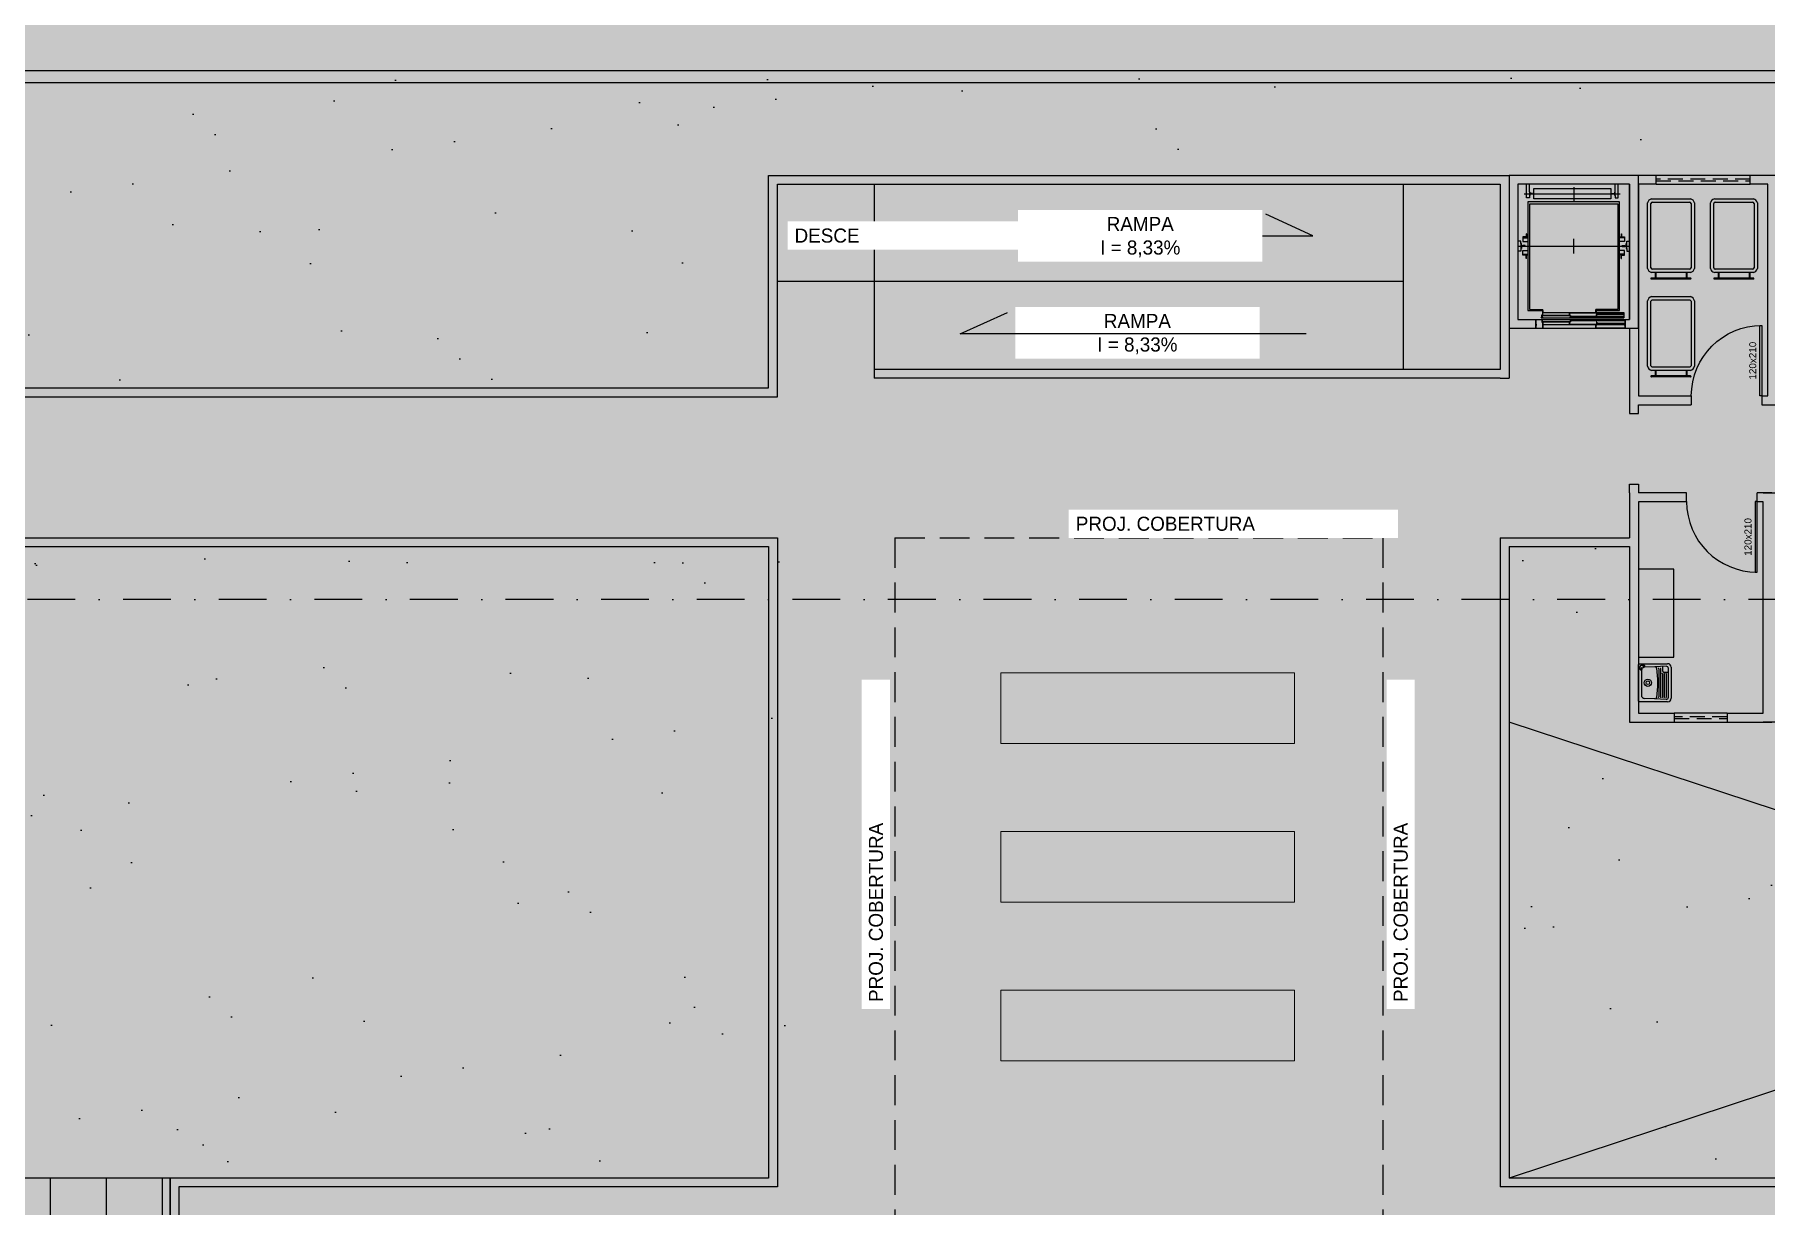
# Model space of a CAD drawing. Header units: centimetres. Extents: x 0 to 1099704, y -139216 to 99734.
# Drawn here: x 850175 to 853119, y -24017 to -22025 of the extents above; entities that cross this region are included whole.
import ezdxf
from ezdxf.enums import TextEntityAlignment as Align

# ---------------------------------------------------------------- set-up
doc = ezdxf.new("R2010")
doc.units = ezdxf.units.CM
doc.header["$LTSCALE"] = 4
for name, pattern in [('DASHDOT', [25.4, 12.7, -6.35, 0, -6.35]), ('DASHED2', [9.525, 6.35, -3.175]), ('HIDDENX2', [19.05, 12.7, -6.35])]:
    doc.linetypes.add(name, pattern=pattern)
for name, color, linetype in [('0.1', 1, 'Continuous'), ('0.2', 2, 'Continuous'), ('0.4', 4, 'Continuous'), ('0.6', 6, 'Continuous'), ('001-MOBILIA', 253, 'Continuous'), ('02-CONT', 2, 'Continuous'), ('B-CORTE', 4, 'DASHDOT'), ('C-TEXTO-02', 2, 'Continuous'), ('VISTA3', 3, 'Continuous')]:
    doc.layers.add(name, color=color, linetype=linetype)
doc.styles.add('2mm 1-50', font='arial.ttf', dxfattribs={"height": 0.1})
doc.styles.add('Símbolos', font='ERASLGHT.TTF')

# ---------------------------------------------------------------- blocks, each defined once
blk = doc.blocks.new('1_00e')
blk.add_lwpolyline([(-28.4, -52.3), (-25.4, -52.3), (-25.4, 47.7), (-28.4, 47.7)], close=True)
at = {"color": 1}
blk.add_arc((-28.4, -52.3), 100, 0, 90, dxfattribs=at)
blk = doc.blocks.new('Tanque05')
for p, q in [((243, 89.1), (243, 128.6)), ((244, 129.6), (295, 129.6)), ((247.1, 106.8), (247.6, 120.8)), ((286.3, 125.6), (252.6, 125.6)), ((288, 127.4), (292.3, 127.4)), ((291.8, 106.8), (291.3, 120.8)), ((293.3, 121.3), (293.3, 126.4)), ((296, 128.6), (296, 89.1)), ((246.5, 91.3), (247.1, 106.8)), ((250.4, 98.5), (288.5, 98.5)), ((250.5, 101.1), (288.4, 101.1)), ((292.4, 91.3), (291.8, 106.8)), ((291, 84.1), (248, 84.1)), ((249.5, 88.1), (289.4, 88.1)), ((250.1, 90.7), (281.4, 90.7)), ((250.2, 93.3), (281.3, 93.3)), ((250.3, 95.9), (281.2, 95.9)), ((284.4, 94.9), (284.4, 88.1)), ((285.4, 95.9), (292.3, 95.9))]:
    blk.add_line(p, q)
for radius in [5, 2.5]:
    blk.add_circle((269.5, 116.6), radius)
for centre, radius, start, end in [((244, 128.6), 1, 90, 180), ((252.6, 120.6), 5, 90, 177.7757), ((286.3, 120.6), 5, 53.6197, 90), ((288, 126.9), 0.5, 90, 254.832), ((286.3, 120.6), 6, 53.6197, 74.832), ((289.6, 125.1), 0.5, 233.6197, 53.6197), ((291.3, 123), 0.5, 25.1435, 205.1435), ((286.3, 120.6), 5, 2.2243, 25.1435), ((286.3, 120.6), 6, 5.5996, 25.1435), ((292.3, 126.4), 1, 0, 90), ((292.8, 121.3), 0.5, 185.5996, 0), ((295, 128.6), 1, 0, 90), ((249.6, 106.7), 2.5, 177.7757, 260.8257), ((269.5, 229.9), 127.2, 260.8257, 279.1743), ((250.3, 96.9), 1, 177.7757, 270), ((250.4, 99.5), 1, 177.7757, 270), ((250.5, 102.1), 1, 177.7757, 270), ((281.2, 96.9), 1, 270, 2.2243), ((288.4, 102.1), 1, 270, 2.2243), ((288.5, 99.5), 1, 270, 2.2243), ((289.3, 106.7), 2.5, 279.1743, 2.2243), ((248, 89.1), 5, 180, 270), ((249.5, 91.1), 3, 177.7757, 270), ((250.1, 91.7), 1, 177.7757, 270), ((250.2, 94.3), 1, 177.7757, 270), ((281.3, 94.3), 1, 270, 2.2243), ((281.4, 91.7), 1, 270, 2.2243), ((285.4, 94.9), 1, 90, 180), ((289.4, 91.1), 3, 270, 2.2243), ((291, 89.1), 5, 270, 0)]:
    blk.add_arc(centre, radius, start, end)

msp = doc.modelspace()

# ---------------------------------------------------------------- hatches: boundary and pattern name
at = {"layer": '0.2', "true_color": 0x000000}
h = msp.add_hatch(color=18, dxfattribs=at)
h.dxf.hatch_style = 1
h.paths.add_polyline_path([(844383.653, -22106.115), (857338.381, -22106.115), (856514.322, -24482.383), (856255.221, -24482.383), (856255.221, -24502.383), (856528.555, -24502.383), (857366.485, -22086.115), (844366.045, -22086.115), (843984.159, -25075.665), (844003.761, -25075.611)])
h = msp.add_hatch(color=18, dxfattribs=at)
h.dxf.hatch_style = 1
h.paths.add_polyline_path([(849191.984, -22981.036), (849176.984, -22981.036), (849176.984, -22985.897), (849191.984, -22985.897)])
h.paths.add_polyline_path([(849656.984, -22836.036), (849632.587, -22836.036), (849632.587, -22851.036), (849641.984, -22851.036), (849641.984, -22985.897), (849656.984, -22985.897)])
h.paths.add_polyline_path([(849883.984, -22611.115), (849573.984, -22611.115), (849563.984, -22611.115), (849563.984, -22601.115), (849548.984, -22601.115), (849548.984, -22611.115), (849348.984, -22611.115), (849348.984, -22251.115), (849403.984, -22251.115), (849403.984, -22236.115), (849333.984, -22236.115), (849198.984, -22236.115), (849198.984, -22251.115), (849333.984, -22251.115), (849333.984, -22611.115), (849323.984, -22611.115), (849323.984, -22626.115), (849348.984, -22626.115), (849573.984, -22626.115), (849883.984, -22626.115)])
h.paths.add_polyline_path([(850028.984, -22236.115), (849878.984, -22236.115), (849878.984, -22251.115), (850013.984, -22251.115), (850013.984, -22611.115), (850003.984, -22611.115), (850003.984, -22626.115), (850028.984, -22626.115)])
h.paths.add_polyline_path([(849563.984, -22251.115), (849698.984, -22251.115), (849698.984, -22236.115), (849548.984, -22236.115), (849493.984, -22236.115), (849493.984, -22251.115), (849548.984, -22251.115), (849548.984, -22481.115), (849563.984, -22481.115)], flags=17)
h.paths.add_polyline_path([(851438.217, -22881.112), (850028.984, -22881.112), (850028.984, -22883.536), (850028.984, -22896.112), (851423.217, -22896.112), (851423.217, -22985.897), (851438.217, -22985.897)])
h.paths.add_polyline_path([(851438.217, -22279.58), (852668.217, -22279.58), (852668.217, -22594.576), (851603.217, -22594.576), (851603.217, -22609.576), (852668.217, -22609.576), (852683.217, -22609.576), (852683.217, -22264.58), (851423.217, -22264.58), (851423.217, -22626.115), (850028.984, -22626.115), (850028.984, -22641.115), (851438.217, -22641.115)])
h.paths.add_polyline_path([(851438.217, -22985.897), (851423.217, -22985.897), (851423.217, -23970.58), (850405.217, -23970.58), (850405.217, -24900.58), (850641.818, -24900.58), (850641.818, -24885.58), (850420.217, -24885.58), (850420.217, -24285.58), (850531.818, -24285.58), (850531.818, -24270.58), (850420.217, -24270.58), (850420.217, -23985.58), (851438.217, -23985.58)])
h = msp.add_hatch(color=18, dxfattribs=at)
h.dxf.hatch_style = 1
h.paths.add_polyline_path([(852964.217, -23179.58), (852903.217, -23179.58), (852903.217, -22985.897), (852888.217, -22985.897), (852888.217, -23194.58), (852964.217, -23194.58)])
h.paths.add_polyline_path([(853185.217, -23179.58), (853130.217, -23179.58), (853130.217, -22985.897), (853115.217, -22985.897), (853115.217, -23179.58), (853054.217, -23179.58), (853054.217, -23194.58), (853130.217, -23194.58), (853185.217, -23194.58)])
h.paths.add_polyline_path([(853130.217, -22819.58), (853330.217, -22819.58), (853330.217, -22829.58), (853345.217, -22829.58), (853345.217, -22819.58), (853665.217, -22819.58), (853665.217, -22804.58), (853115.217, -22804.58), (853105.217, -22804.58), (853105.217, -22819.58), (853115.217, -22819.58), (853115.217, -22985.897), (853130.217, -22985.897)])
h.paths.add_polyline_path([(852903.217, -22524.58), (852888.217, -22524.58), (852888.217, -22654.58), (852888.217, -22669.58), (852903.217, -22669.58), (852903.217, -22654.58), (852993.217, -22654.58), (852993.217, -22639.58), (852903.217, -22639.58)])
h.paths.add_polyline_path([(852903.217, -22264.58), (852683.217, -22264.58), (852683.217, -22524.58), (852728.717, -22524.58), (852728.717, -22524.58), (852728.717, -22513.58), (852728.717, -22509.58), (852698.217, -22509.58), (852698.217, -22279.58), (852888.217, -22279.58), (852888.217, -22509.58), (852880.717, -22509.58), (852880.717, -22524.58), (852888.217, -22524.58), (852903.217, -22524.58)])
h.paths.add_polyline_path([(852933.217, -22264.58), (852903.217, -22264.58), (852903.217, -22279.58), (852933.217, -22279.58)])
h.paths.add_polyline_path([(853138.217, -22279.58), (853189.217, -22279.58), (853189.217, -22264.58), (853123.217, -22264.58), (853093.217, -22264.58), (853093.217, -22279.58), (853123.217, -22279.58), (853123.217, -22639.58), (853113.217, -22639.58), (853113.217, -22654.58), (853138.217, -22654.58), (853290.217, -22654.58), (853290.217, -22639.58), (853138.217, -22639.58), (853138.217, -22339.58)])
h.paths.add_polyline_path([(853435.217, -22279.58), (853530.217, -22279.58), (853530.217, -22264.58), (853420.217, -22264.58), (853369.217, -22264.58), (853369.217, -22279.58), (853420.217, -22279.58), (853420.217, -22339.58), (853420.217, -22639.58), (853410.217, -22639.58), (853410.217, -22654.58), (853435.217, -22654.58), (853445.217, -22654.58), (853445.217, -22639.58), (853435.217, -22639.58)])
h.paths.add_polyline_path([(854375.217, -22639.58), (854065.217, -22639.58), (854055.217, -22639.58), (854055.217, -22629.58), (854040.217, -22629.58), (854040.217, -22639.58), (853840.217, -22639.58), (853840.217, -22279.58), (853895.217, -22279.58), (853895.217, -22264.58), (853825.217, -22264.58), (853730.217, -22264.58), (853730.217, -22279.58), (853825.217, -22279.58), (853825.217, -22639.58), (853545.217, -22639.58), (853545.217, -22654.58), (853840.217, -22654.58), (854065.217, -22654.58), (854375.217, -22654.58)])
h.paths.add_polyline_path([(854055.217, -22279.58), (854190.217, -22279.58), (854190.217, -22264.58), (854040.217, -22264.58), (853985.217, -22264.58), (853985.217, -22279.58), (854040.217, -22279.58), (854040.217, -22509.58), (854055.217, -22509.58)], flags=17)
h.paths.add_polyline_path([(854575.217, -22264.58), (854505.217, -22264.58), (854370.217, -22264.58), (854370.217, -22279.58), (854505.217, -22279.58), (854505.217, -22639.58), (854495.217, -22639.58), (854495.217, -22654.58), (854520.217, -22654.58), (854745.217, -22654.58), (855055.217, -22654.58), (855055.217, -22639.58), (854745.217, -22639.58), (854735.217, -22639.58), (854735.217, -22629.58), (854720.217, -22629.58), (854720.217, -22639.58), (854520.217, -22639.58), (854520.217, -22279.58), (854575.217, -22279.58)])
h.paths.add_polyline_path([(854735.217, -22279.58), (854870.217, -22279.58), (854870.217, -22264.58), (854720.217, -22264.58), (854665.217, -22264.58), (854665.217, -22279.58), (854720.217, -22279.58), (854720.217, -22509.58), (854735.217, -22509.58)], flags=17)
h.paths.add_polyline_path([(855255.217, -22264.58), (855185.217, -22264.58), (855050.217, -22264.58), (855050.217, -22279.58), (855185.217, -22279.58), (855185.217, -22639.58), (855175.217, -22639.58), (855175.217, -22654.58), (855200.217, -22654.58), (855425.217, -22654.58), (855735.217, -22654.58), (855735.217, -22639.58), (855425.217, -22639.58), (855415.217, -22639.58), (855415.217, -22629.58), (855400.217, -22629.58), (855400.217, -22639.58), (855200.217, -22639.58), (855200.217, -22279.58), (855255.217, -22279.58)])
h.paths.add_polyline_path([(855415.217, -22279.58), (855550.217, -22279.58), (855550.217, -22264.58), (855400.217, -22264.58), (855345.217, -22264.58), (855345.217, -22279.58), (855400.217, -22279.58), (855400.217, -22509.58), (855415.217, -22509.58)], flags=17)
h.paths.add_polyline_path([(853480.217, -23179.58), (853425.217, -23179.58), (853345.217, -23179.58), (853345.217, -22985.897), (853330.217, -22985.897), (853330.217, -23179.58), (853275.217, -23179.58), (853275.217, -23194.58), (853345.217, -23194.58), (853480.217, -23194.58)])
h.paths.add_polyline_path([(853922.717, -23179.58), (853810.217, -23179.58), (853810.217, -22985.897), (853795.217, -22985.897), (853795.217, -23179.58), (853660.217, -23179.58), (853660.217, -23194.58), (853810.217, -23194.58), (853922.717, -23194.58)])
h.paths.add_polyline_path([(853810.217, -22804.58), (853785.217, -22804.58), (853785.217, -22819.58), (853795.217, -22819.58), (853795.217, -22985.897), (853810.217, -22985.897)])
h.paths.add_polyline_path([(854425.217, -23179.58), (854370.217, -23179.58), (854370.217, -22985.897), (854355.217, -22985.897), (854355.217, -23179.58), (854242.717, -23179.58), (854242.717, -23194.58), (854355.217, -23194.58), (854425.217, -23194.58)])
h.paths.add_polyline_path([(854370.217, -22819.58), (854570.217, -22819.58), (854570.217, -22829.58), (854585.217, -22829.58), (854585.217, -22819.58), (854595.217, -22819.58), (854905.217, -22819.58), (854905.217, -22804.58), (854595.217, -22804.58), (854355.217, -22804.58), (854355.217, -22985.897), (854370.217, -22985.897)])
h.paths.add_polyline_path([(854585.217, -22985.897), (854570.217, -22985.897), (854570.217, -23179.58), (854515.217, -23179.58), (854515.217, -23194.58), (854585.217, -23194.58), (854720.217, -23194.58), (854720.217, -23179.58), (854665.217, -23179.58), (854585.217, -23179.58)])
h.paths.add_polyline_path([(855615.217, -23174.58), (855595.217, -23174.58), (855595.217, -23184.58), (855055.217, -23184.58), (855055.217, -22985.897), (855035.217, -22985.897), (855035.217, -23179.58), (854900.217, -23179.58), (854900.217, -23194.58), (855035.217, -23194.58), (855035.217, -23409.58), (855035.217, -23429.58), (855050.217, -23429.58), (855050.217, -23409.58), (855295.217, -23409.58), (855295.217, -23364.08), (855295.217, -23364.08), (855284.217, -23364.08), (855280.217, -23364.08), (855280.217, -23394.58), (855050.217, -23394.58), (855050.217, -23204.58), (855280.217, -23204.58), (855280.217, -23212.08), (855295.217, -23212.08), (855295.217, -23204.58), (855615.217, -23204.58)])
h.paths.add_polyline_path([(855055.217, -22824.58), (855595.217, -22824.58), (855595.217, -22985.897), (855615.217, -22985.897), (855615.217, -22804.58), (855035.217, -22804.58), (855025.217, -22804.58), (855025.217, -22819.58), (855035.217, -22819.58), (855035.217, -22985.897), (855055.217, -22985.897)])
h.paths.add_polyline_path([(855615.217, -22985.897), (855595.217, -22985.897), (855595.217, -23074.58), (855615.217, -23074.58)], flags=17)
h = msp.add_hatch(color=18, dxfattribs=at)
h.dxf.hatch_style = 1
h.paths.add_polyline_path([(850941.818, -24885.58), (850841.818, -24885.58), (850841.818, -24900.58), (850941.818, -24900.58)])
h.paths.add_polyline_path([(851515.019, -24885.58), (851378.418, -24885.58), (851378.418, -24468.739), (851378.418, -24285.58), (851435.019, -24285.58), (851435.019, -24270.58), (851363.418, -24270.58), (851251.818, -24270.58), (851251.818, -24285.58), (851363.418, -24285.58), (851363.418, -24885.58), (851141.818, -24885.58), (851141.818, -24900.58), (851363.418, -24900.58), (851515.019, -24900.58)])
h.paths.add_polyline_path([(851051.818, -24270.58), (850971.818, -24270.58), (850971.818, -24285.58), (851051.818, -24285.58)])
h.paths.add_polyline_path([(850811.818, -24278.08), (850811.818, -24270.58), (850731.818, -24270.58), (850731.818, -24285.58), (850811.818, -24285.58)])
h.paths.add_polyline_path([(853145.217, -24885.58), (852066.62, -24885.58), (852066.62, -24658.08), (852051.62, -24658.08), (852051.62, -24885.58), (851915.019, -24885.58), (851915.019, -24900.58), (852066.62, -24900.58), (853145.217, -24900.58)])
h.paths.add_polyline_path([(852066.62, -24270.58), (851995.019, -24270.58), (851995.019, -24285.58), (852051.62, -24285.58), (852051.62, -24498.08), (852059.12, -24498.08), (852066.62, -24498.08)])
h.paths.add_polyline_path([(851845.019, -24270.58), (851795.019, -24270.58), (851795.019, -24285.58), (851845.019, -24285.58)])
h.paths.add_polyline_path([(851635.019, -24270.58), (851585.019, -24270.58), (851585.019, -24285.58), (851635.019, -24285.58), (851635.019, -24278.08)])
h.paths.add_polyline_path([(853145.217, -23970.58), (852683.217, -23970.58), (852683.217, -22985.897), (852668.217, -22985.897), (852668.217, -23985.58), (853145.217, -23985.58)])
h.paths.add_polyline_path([(852903.217, -22819.58), (852985.217, -22819.58), (852985.217, -22804.58), (852903.217, -22804.58), (852903.217, -22789.58), (852888.217, -22789.58), (852888.217, -22804.58), (852888.217, -22881.112), (852668.217, -22881.112), (852668.217, -22896.112), (852668.217, -22985.897), (852683.217, -22985.897), (852683.217, -22896.112), (852888.217, -22896.112), (852888.217, -22985.897), (852903.217, -22985.897), (852903.217, -22934.389)])
at = {"layer": '0.4', "true_color": 0xf8f3ec}
h = msp.add_hatch(color=7, dxfattribs=at)
h.dxf.hatch_style = 1
h.paths.add_polyline_path([(861342.461, -28259.322), (861342.461, -19037.773), (839953.654, -19037.773), (839953.654, -28259.322)])
at = {"layer": '0.4'}
h = msp.add_hatch(dxfattribs=at)
h.set_pattern_fill('ANSI31', color=256, scale=30, angle=45)
h.paths.add_polyline_path([(848485.208, -24749.454), (848085.208, -24749.454), (848085.208, -25064.454), (848485.208, -25064.454)])
h.paths.add_polyline_path([(850405.217, -23970.58), (848485.208, -23970.58), (848485.208, -24900.58), (850405.217, -24900.58)])
h.paths.add_polyline_path([(846314.91, -23738.972), (845409.91, -23738.972), (845409.91, -23258.972), (844424.91, -23258.972), (844424.91, -24568.972), (846314.91, -24568.972)])

# ---------------------------------------------------------------- linework, layer by layer
at = {"layer": '0.1'}
for p, q in [((851603.217, -22279.58), (851603.217, -22594.576)), ((852503.217, -22279.58), (852503.217, -22594.576)), ((851438.217, -22444.576), (852503.217, -22444.576))]:
    msp.add_line(p, q, dxfattribs=at)
at = {"layer": '0.1', "linetype": 'DASHED2'}
for p, q in [((853093.217, -22270.58), (852933.217, -22270.58)), ((852933.217, -22273.58), (853093.217, -22273.58)), ((853054.217, -23185.58), (852964.217, -23185.58)), ((852964.217, -23188.58), (853054.217, -23188.58))]:
    msp.add_line(p, q, dxfattribs=at)
at = {"layer": '0.1', "lineweight": 9}
for points in [[(851818.217, -23230.846), (852318.217, -23230.846), (852318.217, -23110.846), (851818.217, -23110.846)], [(851818.217, -23500.846), (852318.217, -23500.846), (852318.217, -23380.846), (851818.217, -23380.846)], [(851818.217, -23770.846), (852318.217, -23770.846), (852318.217, -23650.846), (851818.217, -23650.846)]]:
    msp.add_lwpolyline(points, close=True, dxfattribs=at)
at = {"layer": '0.2'}
for p, q in [((852712.817, -22302.83), (852712.817, -22279.58)), ((852717.817, -22292.33), (852717.817, -22279.58)), ((852725.217, -22286.58), (852856.217, -22286.58)), ((852725.217, -22304.58), (852725.217, -22286.58)), ((852793.217, -22284.526), (852793.217, -22307.462)), ((852856.217, -22286.58), (852856.217, -22304.58)), ((852863.617, -22292.33), (852863.617, -22279.58)), ((852868.617, -22302.83), (852868.617, -22279.58)), ((852708.94, -22295.58), (852872.117, -22295.58)), ((852717.817, -22302.83), (852712.817, -22302.83)), ((852715.217, -22309.58), (852715.217, -22494.58)), ((852871.217, -22309.58), (852715.217, -22309.58)), ((852718.217, -22292.73), (852717.817, -22292.33)), ((852717.817, -22292.33), (852717.817, -22298.83)), ((852718.217, -22298.43), (852717.817, -22298.83)), ((852717.817, -22298.83), (852717.817, -22302.83)), ((852718.217, -22292.73), (852718.217, -22295.38)), ((852719.517, -22295.38), (852718.217, -22295.38)), ((852718.217, -22295.78), (852718.217, -22298.43)), ((852719.517, -22295.78), (852718.217, -22295.78)), ((852718.217, -22312.58), (852868.217, -22312.58)), ((852718.217, -22492.58), (852718.217, -22312.58)), ((852719.517, -22295.38), (852719.717, -22295.18)), ((852719.717, -22295.98), (852719.517, -22295.78)), ((852723.217, -22295.18), (852719.717, -22295.18)), ((852723.217, -22295.98), (852719.717, -22295.98)), ((852723.217, -22295.18), (852723.217, -22295.98)), ((852856.217, -22304.58), (852725.217, -22304.58)), ((852839.151, -22312.58), (852839.151, -22312.58)), ((852858.217, -22295.18), (852861.717, -22295.18)), ((852858.217, -22295.98), (852858.217, -22295.18)), ((852858.217, -22295.98), (852861.717, -22295.98)), ((852861.717, -22295.18), (852861.917, -22295.38)), ((852861.917, -22295.78), (852861.717, -22295.98)), ((852861.917, -22295.38), (852863.217, -22295.38)), ((852861.917, -22295.78), (852863.217, -22295.78)), ((852863.217, -22292.73), (852863.617, -22292.33)), ((852863.217, -22295.38), (852863.217, -22292.73)), ((852863.217, -22298.43), (852863.217, -22295.78)), ((852863.217, -22298.43), (852863.617, -22298.83)), ((852863.617, -22298.83), (852863.617, -22292.33)), ((852863.617, -22298.83), (852863.617, -22302.83)), ((852863.617, -22302.83), (852868.617, -22302.83)), ((852868.217, -22312.58), (852868.217, -22492.58)), ((852871.217, -22494.58), (852871.217, -22309.58)), ((852703.217, -22376.08), (852698.217, -22376.08)), ((852703.217, -22380.08), (852703.217, -22376.08)), ((852706.717, -22368.98), (852706.717, -22377.08)), ((852712.117, -22368.98), (852706.717, -22368.98)), ((852712.717, -22369.58), (852706.717, -22369.58)), ((852706.717, -22370.43), (852712.717, -22370.43)), ((852706.717, -22377.08), (852712.717, -22377.08)), ((852712.117, -22363.58), (852712.117, -22368.98)), ((852712.717, -22363.58), (852712.117, -22363.58)), ((852712.717, -22363.58), (852712.717, -22369.58)), ((852712.717, -22369.58), (852715.217, -22369.58)), ((852712.717, -22370.43), (852715.217, -22370.43)), ((852712.717, -22377.08), (852715.217, -22377.08)), ((852793.217, -22397.371), (852793.217, -22372.142)), ((852873.717, -22369.58), (852871.217, -22369.58)), ((852873.717, -22370.43), (852871.217, -22370.43)), ((852873.717, -22377.08), (852871.217, -22377.08)), ((852873.717, -22363.58), (852874.317, -22363.58)), ((852873.717, -22363.58), (852873.717, -22369.58)), ((852873.717, -22369.58), (852879.717, -22369.58)), ((852879.717, -22370.43), (852873.717, -22370.43)), ((852879.717, -22377.08), (852873.717, -22377.08)), ((852874.317, -22363.58), (852874.317, -22368.98)), ((852874.317, -22368.98), (852879.717, -22368.98)), ((852879.717, -22368.98), (852879.717, -22377.08)), ((852883.217, -22380.08), (852883.217, -22376.08)), ((852883.217, -22376.08), (852888.217, -22376.08)), ((852698.217, -22384.58), (852887.247, -22384.58)), ((852703.217, -22393.08), (852698.217, -22393.08)), ((852703.217, -22380.08), (852703.667, -22380.08)), ((852703.217, -22380.08), (852703.217, -22384.58)), ((852703.217, -22384.58), (852703.217, -22389.08)), ((852703.217, -22389.08), (852703.667, -22389.08)), ((852703.217, -22389.08), (852703.217, -22393.08)), ((852704.034, -22380.429), (852703.667, -22380.08)), ((852704.034, -22388.73), (852703.667, -22389.08)), ((852704.2, -22383.78), (852704.034, -22380.429)), ((852704.2, -22385.379), (852704.034, -22388.73)), ((852704.567, -22384.13), (852704.2, -22383.78)), ((852704.2, -22385.379), (852704.567, -22385.03)), ((852706.167, -22384.13), (852704.567, -22384.13)), ((852706.167, -22385.03), (852704.567, -22385.03)), ((852706.167, -22384.13), (852706.517, -22383.78)), ((852706.167, -22385.03), (852706.517, -22385.38)), ((852710.717, -22383.78), (852706.517, -22383.78)), ((852710.717, -22385.38), (852706.517, -22385.38)), ((852706.717, -22392.08), (852712.717, -22392.08)), ((852706.717, -22400.18), (852706.717, -22392.08)), ((852706.717, -22398.73), (852712.717, -22398.73)), ((852712.717, -22399.58), (852706.717, -22399.58)), ((852712.117, -22400.18), (852706.717, -22400.18)), ((852710.717, -22384.58), (852710.717, -22383.78)), ((852710.717, -22384.58), (852710.717, -22385.38)), ((852712.117, -22405.58), (852712.117, -22400.18)), ((852712.717, -22405.58), (852712.117, -22405.58)), ((852712.717, -22392.08), (852715.217, -22392.08)), ((852712.717, -22398.73), (852715.217, -22398.73)), ((852712.717, -22405.58), (852712.717, -22399.58)), ((852712.717, -22399.58), (852715.217, -22399.58)), ((852873.717, -22392.08), (852871.217, -22392.08)), ((852873.717, -22398.73), (852871.217, -22398.73)), ((852873.717, -22399.58), (852871.217, -22399.58)), ((852879.717, -22392.08), (852873.717, -22392.08)), ((852879.717, -22398.73), (852873.717, -22398.73)), ((852873.717, -22399.58), (852879.717, -22399.58)), ((852873.717, -22405.58), (852873.717, -22399.58)), ((852873.717, -22405.58), (852874.317, -22405.58)), ((852874.317, -22400.18), (852879.717, -22400.18)), ((852874.317, -22405.58), (852874.317, -22400.18)), ((852875.717, -22383.78), (852879.917, -22383.78)), ((852875.717, -22384.58), (852875.717, -22383.78)), ((852875.717, -22384.58), (852875.717, -22385.38)), ((852875.717, -22385.38), (852879.917, -22385.38)), ((852879.717, -22400.18), (852879.717, -22392.08)), ((852880.267, -22384.13), (852879.917, -22383.78)), ((852880.267, -22385.03), (852879.917, -22385.38)), ((852880.267, -22384.13), (852881.867, -22384.13)), ((852880.267, -22385.03), (852881.867, -22385.03)), ((852882.234, -22383.78), (852881.867, -22384.13)), ((852881.867, -22385.03), (852882.234, -22385.379)), ((852882.234, -22383.78), (852882.4, -22380.429)), ((852882.234, -22385.379), (852882.4, -22388.73)), ((852882.4, -22380.429), (852882.767, -22380.08)), ((852882.4, -22388.73), (852882.767, -22389.08)), ((852883.217, -22380.08), (852882.767, -22380.08)), ((852883.217, -22389.08), (852882.767, -22389.08)), ((852883.217, -22384.58), (852883.217, -22380.08)), ((852883.217, -22389.08), (852883.217, -22384.58)), ((852883.217, -22389.08), (852883.217, -22393.08)), ((852883.217, -22393.08), (852888.217, -22393.08)), ((852715.217, -22494.58), (852740.517, -22494.58)), ((852718.217, -22492.58), (852740.717, -22492.58)), ((852740.517, -22494.58), (852740.517, -22497.58)), ((852740.717, -22497.58), (852740.717, -22492.58)), ((852868.217, -22492.58), (852830.717, -22492.58)), ((852830.717, -22497.58), (852830.717, -22492.58)), ((852830.917, -22494.58), (852871.217, -22494.58)), ((852830.917, -22497.38), (852830.917, -22494.58)), ((852728.717, -22509.58), (852737.717, -22509.58)), ((852728.717, -22518.58), (852728.717, -22509.58)), ((852728.717, -22524.58), (852728.717, -22509.58)), ((852728.717, -22509.58), (852728.717, -22524.58)), ((852728.717, -22524.58), (852728.717, -22513.58)), ((852728.717, -22518.58), (852730.217, -22518.58)), ((852728.717, -22524.58), (852880.717, -22524.58)), ((852728.917, -22518.78), (852728.917, -22524.38)), ((852730.217, -22518.78), (852728.917, -22518.78)), ((852730.217, -22518.58), (852730.217, -22518.78)), ((852737.717, -22506.38), (852739.017, -22506.38)), ((852737.717, -22506.58), (852737.717, -22506.38)), ((852737.717, -22506.58), (852878.217, -22506.58)), ((852737.717, -22509.58), (852880.717, -22509.58)), ((852737.717, -22509.58), (852737.717, -22509.78)), ((852737.717, -22509.78), (852739.017, -22509.78)), ((852739.017, -22501.88), (852740.517, -22501.88)), ((852739.017, -22506.38), (852739.017, -22501.88)), ((852739.017, -22509.78), (852739.017, -22514.28)), ((852739.017, -22514.28), (852740.517, -22514.28)), ((852739.217, -22502.08), (852739.217, -22506.58)), ((852740.717, -22502.08), (852739.217, -22502.08)), ((852739.217, -22514.08), (852739.217, -22509.58)), ((852740.717, -22514.08), (852739.217, -22514.08)), ((852739.517, -22502.58), (852787.717, -22502.58)), ((852739.517, -22506.58), (852739.517, -22502.58)), ((852739.517, -22509.58), (852739.517, -22513.58)), ((852739.517, -22513.58), (852787.717, -22513.58)), ((852739.717, -22502.78), (852739.717, -22506.38)), ((852787.517, -22502.78), (852739.717, -22502.78)), ((852739.717, -22506.38), (852741.017, -22506.38)), ((852739.717, -22509.78), (852741.017, -22509.78)), ((852739.717, -22513.38), (852739.717, -22509.78)), ((852787.517, -22513.38), (852739.717, -22513.38)), ((852740.517, -22501.88), (852740.517, -22497.58)), ((852740.517, -22514.28), (852740.517, -22524.38)), ((852740.717, -22502.08), (852740.717, -22497.58)), ((852740.717, -22497.58), (852878.217, -22497.58)), ((852740.717, -22524.58), (852740.717, -22514.08)), ((852880.717, -22518.58), (852740.717, -22518.58)), ((852741.017, -22506.38), (852741.017, -22506.58)), ((852741.017, -22509.78), (852741.017, -22509.58)), ((852785.717, -22498.08), (852832.717, -22498.08)), ((852785.717, -22498.08), (852785.717, -22502.08)), ((852785.717, -22502.08), (852787.217, -22502.08)), ((852785.717, -22514.08), (852787.217, -22514.08)), ((852785.717, -22518.08), (852785.717, -22514.08)), ((852785.717, -22518.08), (852832.717, -22518.08)), ((852832.517, -22498.28), (852785.917, -22498.28)), ((852785.917, -22501.88), (852785.917, -22498.28)), ((852787.217, -22501.88), (852785.917, -22501.88)), ((852785.917, -22514.28), (852785.917, -22517.88)), ((852787.217, -22514.28), (852785.917, -22514.28)), ((852832.517, -22517.88), (852785.917, -22517.88)), ((852786.217, -22506.38), (852787.517, -22506.38)), ((852786.217, -22506.58), (852786.217, -22506.38)), ((852786.217, -22509.58), (852786.217, -22509.78)), ((852786.217, -22509.78), (852787.517, -22509.78)), ((852787.217, -22502.08), (852787.217, -22501.88)), ((852787.217, -22514.08), (852787.217, -22514.28)), ((852787.517, -22506.38), (852787.517, -22502.78)), ((852787.517, -22509.78), (852787.517, -22513.38)), ((852787.717, -22502.58), (852787.717, -22506.58)), ((852787.717, -22504.08), (852878.217, -22504.08)), ((852878.217, -22505.08), (852787.717, -22505.08)), ((852787.717, -22513.58), (852787.717, -22509.58)), ((852787.717, -22511.08), (852880.717, -22511.08)), ((852880.717, -22512.08), (852787.717, -22512.08)), ((852830.717, -22518.58), (852830.717, -22524.58)), ((852830.717, -22524.58), (852880.717, -22524.58)), ((852832.217, -22497.38), (852830.917, -22497.38)), ((852830.917, -22524.38), (852830.917, -22518.78)), ((852830.917, -22518.78), (852832.217, -22518.78)), ((852880.517, -22524.38), (852830.917, -22524.38)), ((852831.217, -22501.88), (852832.517, -22501.88)), ((852831.217, -22502.08), (852831.217, -22501.88)), ((852832.717, -22502.08), (852831.217, -22502.08)), ((852831.217, -22514.08), (852831.217, -22514.28)), ((852832.717, -22514.08), (852831.217, -22514.08)), ((852831.217, -22514.28), (852832.517, -22514.28)), ((852832.217, -22497.58), (852832.217, -22497.38)), ((852832.217, -22518.78), (852832.217, -22518.58)), ((852832.517, -22501.88), (852832.517, -22498.28)), ((852832.517, -22514.28), (852832.517, -22517.88)), ((852832.717, -22498.08), (852832.717, -22502.08)), ((852878.217, -22499.58), (852832.717, -22499.58)), ((852832.717, -22500.58), (852878.217, -22500.58)), ((852832.717, -22518.08), (852832.717, -22514.08)), ((852832.717, -22515.58), (852880.717, -22515.58)), ((852880.717, -22516.58), (852832.717, -22516.58)), ((852878.217, -22497.58), (852878.217, -22506.58)), ((852879.217, -22518.58), (852879.217, -22518.78)), ((852879.217, -22518.78), (852880.517, -22518.78)), ((852880.517, -22518.78), (852880.517, -22524.38)), ((852880.717, -22509.58), (852880.717, -22518.58)), ((852880.717, -22509.58), (852880.717, -22524.58)), ((852880.717, -22509.58), (852880.717, -22524.58)), ((852880.717, -22524.58), (852880.717, -22513.58))]:
    msp.add_line(p, q, dxfattribs=at)
at = {"layer": '0.2', "extrusion": (4.17852e-05, 4.01031e-05, 1)}
for p, q in [((852918.603, -22422.78, 0.006), (852918.603, -22311.155, 0.002)), ((852924.317, -22421.792, 0.006), (852924.317, -22312.143, 0.002)), ((852925.337, -22304.11, 0.001), (852991.87, -22304.11, -0.002)), ((852926.485, -22309.825, 0.001), (852990.722, -22309.825, -0.001)), ((852992.889, -22312.143, -0.001), (852992.889, -22421.792, 0.003)), ((852998.603, -22311.155, -0.002), (852998.603, -22422.78, 0.003)), ((853025.641, -22422.78, 0.006), (853025.641, -22311.155, 0.002)), ((853031.355, -22421.792, 0.006), (853031.355, -22312.143, 0.002)), ((853032.374, -22304.11, 0.001), (853098.907, -22304.11, -0.002)), ((853033.522, -22309.825, 0.001), (853097.759, -22309.825, -0.001)), ((853099.927, -22312.143, -0.001), (853099.927, -22421.792, 0.003)), ((853105.641, -22311.155, -0.002), (853105.641, -22422.78, 0.003)), ((852991.87, -22429.825, 0.003), (852925.337, -22429.825, 0.006)), ((852990.722, -22424.11, 0.003), (852926.485, -22424.11, 0.006)), ((852932.44, -22439.052, 0.006), (852932.44, -22429.825, 0.006)), ((852933.583, -22439.052, 0.006), (852933.583, -22429.825, 0.006)), ((852985.01, -22439.052, 0.004), (852985.01, -22429.825, 0.004)), ((852986.153, -22439.052, 0.004), (852986.153, -22429.825, 0.004)), ((853098.907, -22429.825, 0.003), (853032.374, -22429.825, 0.006)), ((853097.759, -22424.11, 0.003), (853033.522, -22424.11, 0.006)), ((853039.478, -22439.052, 0.006), (853039.478, -22429.825, 0.006)), ((853040.621, -22439.052, 0.006), (853040.621, -22429.825, 0.006)), ((853092.048, -22439.052, 0.004), (853092.048, -22429.825, 0.004)), ((853093.191, -22439.052, 0.004), (853093.191, -22429.825, 0.004)), ((852991.87, -22439.052, 0.004), (852925.337, -22439.052, 0.007)), ((852991.87, -22440.766, 0.004), (852925.337, -22440.766, 0.007)), ((853098.907, -22439.052, 0.004), (853032.374, -22439.052, 0.007)), ((853098.907, -22440.766, 0.004), (853032.374, -22440.766, 0.007)), ((852918.603, -22589.3, 0.006), (852918.603, -22477.675, 0.002)), ((852924.317, -22588.312, 0.006), (852924.317, -22478.663, 0.002)), ((852925.337, -22470.63, 0.001), (852991.87, -22470.63, -0.002)), ((852926.485, -22476.344, 0.001), (852990.722, -22476.344, -0.001)), ((852992.889, -22478.663, -0.001), (852992.889, -22588.312, 0.003)), ((852998.603, -22477.675, -0.002), (852998.603, -22589.3, 0.003)), ((852991.87, -22596.344, 0.003), (852925.337, -22596.344, 0.006)), ((852991.87, -22605.572, 0.004), (852925.337, -22605.572, 0.007)), ((852991.87, -22607.286, 0.004), (852925.337, -22607.286, 0.007)), ((852990.722, -22590.63, 0.003), (852926.485, -22590.63, 0.006)), ((852932.44, -22605.572, 0.006), (852932.44, -22596.344, 0.006)), ((852933.583, -22605.572, 0.006), (852933.583, -22596.344, 0.006)), ((852985.01, -22605.572, 0.004), (852985.01, -22596.344, 0.004)), ((852986.153, -22605.572, 0.004), (852986.153, -22596.344, 0.004))]:
    msp.add_line(p, q, dxfattribs=at)
at = {"layer": '0.2'}
for points in [[(852903.217, -23084.389), (852963.217, -23084.389), (852963.217, -22934.389), (852903.217, -22934.389)], [(848485.208, -24900.58), (850405.217, -24900.58), (850405.217, -23970.58), (848485.208, -23970.58)]]:
    msp.add_lwpolyline(points, close=True, dxfattribs=at)
at = {"layer": '0.2', "extrusion": (4.17852e-05, 4.01031e-05, 1)}
for centre, radius, start, end in [((852928.806, -22314.169, 34.746), 10.639, 109.036182, 163.549751), ((852928.806, -22314.169, 34.746), 4.925, 118.132537, 155.723262), ((852988.399, -22314.169, 34.746), 4.925, 24.276738, 61.867463), ((852988.399, -22314.169, 34.746), 10.639, 16.450249, 70.963818), ((853035.844, -22314.169, 34.751), 10.639, 109.036182, 163.549751), ((853035.844, -22314.169, 34.751), 4.925, 118.132537, 155.723262), ((853095.436, -22314.169, 34.751), 4.925, 24.276738, 61.867463), ((853095.436, -22314.169, 34.751), 10.639, 16.450249, 70.963818), ((852928.806, -22419.769, 34.746), 10.639, 196.450249, 250.963818), ((852988.399, -22419.769, 34.746), 4.925, 298.132537, 335.723262), ((852988.399, -22419.769, 34.746), 10.639, 289.036182, 343.549751), ((853035.844, -22419.769, 34.751), 10.639, 196.450249, 250.963818), ((853095.436, -22419.769, 34.751), 4.925, 298.132537, 335.723262), ((853095.436, -22419.769, 34.751), 10.639, 289.036182, 343.549751), ((852991.869, -22439.91, 34.746), 0.857, 270, 90), ((853098.907, -22439.91, 34.751), 0.857, 270, 90), ((852928.806, -22480.689, 34.74), 10.639, 109.036182, 163.549751), ((852928.806, -22480.689, 34.74), 4.925, 118.132537, 155.723262), ((852988.399, -22480.689, 34.74), 4.925, 24.276738, 61.867463), ((852988.399, -22480.689, 34.74), 10.639, 16.450249, 70.963818), ((852928.806, -22586.288, 34.74), 10.639, 196.450249, 250.963818), ((852988.399, -22586.288, 34.74), 4.925, 298.132537, 335.723262), ((852988.399, -22586.288, 34.74), 10.639, 289.036182, 343.549751), ((852991.869, -22606.43, 34.74), 0.857, 270, 90)]:
    msp.add_arc(centre, radius, start, end, dxfattribs=at)
at = {"layer": '0.2', "extrusion": (-4.17918e-05, 4.00962e-05, 1)}
for centre, radius, start, end in [((852928.805, -22419.771, -36.541), 4.925, 204.286163, 241.876888), ((853035.843, -22419.771, -36.546), 4.925, 204.286163, 241.876888), ((852925.336, -22439.913, -36.541), 0.857, 90.009425, 270.009425), ((853032.373, -22439.913, -36.546), 0.857, 90.009425, 270.009425), ((852928.805, -22586.29, -36.548), 4.925, 204.286163, 241.876888), ((852925.336, -22606.433, -36.548), 0.857, 90.009425, 270.009425)]:
    msp.add_arc(centre, radius, start, end, dxfattribs=at)
at = {"layer": '0.4', "linetype": 'HIDDENX2'}
for p, q in [((851638.217, -22881.112), (852468.217, -22881.112)), ((852468.217, -22881.112), (852468.217, -24185.58))]:
    msp.add_line(p, q, dxfattribs=at)
at = {"layer": '0.4'}
for p, q in [((855035.217, -23194.58), (852683.217, -23970.58)), ((855035.217, -23970.58), (852683.217, -23194.58))]:
    msp.add_line(p, q, dxfattribs=at)
at = {"layer": '0.4', "linetype": 'HIDDENX2'}
msp.add_lwpolyline([(851638.217, -22881.112), (851638.217, -24070.58)], dxfattribs=at)
at = {"layer": '0.6'}
for p, q in [((852933.217, -22279.58), (852933.217, -22264.58)), ((853093.217, -22264.58), (852933.217, -22264.58)), ((852933.217, -22279.58), (853093.217, -22279.58)), ((853093.217, -22279.58), (853093.217, -22264.58)), ((852728.717, -22509.58), (852728.717, -22524.58)), ((852880.717, -22524.58), (852880.717, -22509.58)), ((852668.217, -22594.576), (851603.217, -22594.576)), ((851603.217, -22594.576), (851603.217, -22609.576)), ((852668.217, -22609.576), (851603.217, -22609.576)), ((852668.217, -22609.576), (852683.217, -22609.576)), ((852993.217, -22639.58), (852993.217, -22654.58)), ((853113.217, -22639.58), (853113.217, -22654.58)), ((852888.217, -22654.58), (852888.217, -22669.58)), ((852888.217, -22669.58), (852903.217, -22669.58)), ((852903.217, -22669.58), (852903.217, -22654.58)), ((852888.217, -22804.58), (852888.217, -22789.58)), ((852888.217, -22789.58), (852903.217, -22789.58)), ((852903.217, -22789.58), (852903.217, -22804.58)), ((852985.217, -22819.58), (852985.217, -22804.58)), ((853105.217, -22819.58), (853105.217, -22804.58)), ((850028.984, -22896.112), (851423.217, -22896.112)), ((852668.217, -22881.112), (852888.217, -22881.112)), ((852668.217, -22896.112), (852668.217, -23985.58)), ((852683.217, -22896.112), (852683.217, -23970.58)), ((852683.217, -22896.112), (852888.217, -22896.112)), ((852964.217, -23179.58), (852964.217, -23194.58)), ((853054.217, -23179.58), (852964.217, -23179.58)), ((852964.217, -23194.58), (853054.217, -23194.58)), ((853054.217, -23179.58), (853054.217, -23194.58)), ((853145.217, -23985.58), (852668.217, -23985.58)), ((853145.217, -23970.58), (852683.217, -23970.58))]:
    msp.add_line(p, q, dxfattribs=at)
for points in [[(852903.217, -22264.58), (852683.217, -22264.58), (852683.217, -22524.58), (852903.217, -22524.58)], [(852888.217, -22279.58), (852698.217, -22279.58), (852698.217, -22509.58), (852888.217, -22509.58)]]:
    msp.add_lwpolyline(points, close=True, dxfattribs=at)
for points in [[(852903.217, -22524.58), (852903.217, -22264.58), (852683.217, -22264.58), (852683.217, -22524.58), (852728.717, -22524.58)], [(852888.217, -22279.58), (852698.217, -22279.58), (852698.217, -22509.58), (852728.717, -22509.58)], [(852933.217, -22264.58), (852888.217, -22264.58)], [(852888.217, -22279.58), (852888.217, -22509.58)], [(852888.217, -22509.58), (852888.217, -22279.58)], [(852933.217, -22279.58), (852903.217, -22279.58), (852903.217, -22639.58), (852993.217, -22639.58)], [(852903.217, -22524.58), (852903.217, -22279.58)], [(853138.217, -22264.58), (853093.217, -22264.58)], [(853113.217, -22639.58), (853123.217, -22639.58), (853123.217, -22279.58), (853093.217, -22279.58)], [(852880.717, -22509.58), (852888.217, -22509.58)], [(852880.717, -22524.58), (852888.217, -22524.58)], [(852888.217, -22524.58), (852888.217, -22654.58)], [(852903.217, -22654.58), (852993.217, -22654.58)], [(853113.217, -22654.58), (853138.217, -22654.58)], [(852888.217, -22804.58), (852888.217, -22881.112)], [(852985.217, -22804.58), (852903.217, -22804.58)], [(852985.217, -22819.58), (852903.217, -22819.58), (852903.217, -23179.58), (852964.217, -23179.58)], [(853130.217, -22804.58), (853105.217, -22804.58)], [(853115.217, -22819.58), (853105.217, -22819.58)], [(853115.217, -22804.58), (853665.217, -22804.58), (853665.217, -22819.58)], [(853115.217, -23179.58), (853115.217, -22819.58)], [(850028.984, -22881.112), (851438.217, -22881.112), (851438.217, -23985.58), (850420.217, -23985.58), (850420.217, -24270.58)], [(851423.217, -22896.112), (851423.217, -23970.58), (850405.217, -23970.58), (850405.217, -24900.58)], [(852668.217, -22881.112), (852668.217, -22896.112)], [(852888.217, -22896.112), (852888.217, -23194.58), (852964.217, -23194.58)], [(853054.217, -23179.58), (853115.217, -23179.58)], [(853054.217, -23194.58), (853130.217, -23194.58)], [(853185.217, -23194.58), (853115.217, -23194.58)]]:
    msp.add_lwpolyline(points, dxfattribs=at)
at = {"layer": 'B-CORTE', "ltscale": 1.6}
msp.add_line((857238.195, -22985.897), (843929.85, -22985.897), dxfattribs=at)
at = {"layer": 'VISTA3'}
msp.add_lwpolyline([(851811.391, -22367.305), (852349.28, -22367.305), (852269.208, -22330.553)], dxfattribs=at)

# ---------------------------------------------------------------- block references
at = {"layer": '001-MOBILIA', "ltscale": 10, "xscale": 1.226415094339667, "yscale": 1.226415094339667, "zscale": 1.226415094339667, "rotation": 90}
msp.add_blockref('Tanque05', (853062.221, -23458.257), dxfattribs=at)
at = {"layer": '02-CONT', "xscale": -1.2, "yscale": 1.2, "zscale": 1.2}
msp.add_blockref('1_00e', (853079.131, -22576.876), dxfattribs=at)
at = {"layer": '02-CONT', "xscale": 1.2, "yscale": 1.2, "zscale": 1.2, "rotation": 180}
msp.add_blockref('1_00e', (853071.131, -22882.283), dxfattribs=at)

# ---------------------------------------------------------------- texts
at = {"layer": '02-CONT', "style": '2mm 1-50'}
for p in [(853097.617, -22579.634), (853089.617, -22879.58)]:
    msp.add_text('120x210', height=12, rotation=90, dxfattribs=at).set_placement(p, align=Align.MIDDLE_CENTER)

# ---------------------------------------------------------------- next in the draw order: texts
at = {"layer": 'C-TEXTO-02', "char_height": 24, "style": 'Símbolos', "bg_fill": 2}
for s, insert, width, attachment_point in [('\\pxqc;RAMPA\\PI = 8,33%', (852251.547, -22335.136), 391.80878, 3), ('\\pxqc;RAMPA\\PI = 8,33%', (851854.887, -22500.136), 391.80878, 1), ('PROJ. COBERTURA', (851945.975, -22845.153), 536.35929, 1)]:
    msp.add_mtext(s, dxfattribs=dict(at, insert=insert, width=width, attachment_point=attachment_point))
at = {"layer": 'C-TEXTO-02', "char_height": 24, "width": 536.35929, "attachment_point": 1, "rotation": 90, "style": 'Símbolos', "bg_fill": 2}
for insert in [(851593.924, -23670.891), (852486.713, -23670.891)]:
    msp.add_mtext('PROJ. COBERTURA', dxfattribs=dict(at, insert=insert))

# ---------------------------------------------------------------- next in the draw order: linework, layer by layer
at = {"layer": '0.6'}
for points in [[(850028.984, -22626.115), (851423.217, -22626.115), (851423.217, -22264.58), (852683.217, -22264.58), (852683.217, -22609.576)], [(850028.984, -22641.115), (851438.217, -22641.115), (851438.217, -22279.58), (852668.217, -22279.58), (852668.217, -22594.576)]]:
    msp.add_lwpolyline(points, dxfattribs=at)
at = {"layer": 'VISTA3'}
msp.add_lwpolyline([(852337.691, -22534.271), (851749.541, -22534.271), (851829.613, -22497.519)], dxfattribs=at)

# ---------------------------------------------------------------- next in the draw order: texts
at = {"layer": 'C-TEXTO-02', "insert": (851467.513, -22354.832), "char_height": 24, "width": 391.80878, "attachment_point": 1, "style": 'Símbolos', "bg_fill": 2}
msp.add_mtext('DESCE', dxfattribs=at)

# ---------------------------------------------------------------- next in the draw order: hatches: boundary and pattern name
at = {"layer": '0.6'}
h = msp.add_hatch(dxfattribs=at)
h.set_pattern_fill('AR-SAND', color=4, scale=8)
h.set_pattern_definition([(37.5, (164770.37, -70446.88), (-12.80025, 391.53059), [0, -308.864, 0, -345.44, 0, -330.2]), (7.5, (164770.37, -70446.9), (359.61863, 573.4601), [0, -166.624, 0, -278.384, 0, -106.68]), (327.5, (164520.44, -70446.9), (632.7939, 1.14975), [0, -101.6, 0, -365.76, 0, -477.52]), (317.5, (164520.44, -70446.9), (610.84516, 178.34346), [0, -50.8, 0, -239.776, 0, -274.32])])
h.paths.add_polyline_path([(847029.494, -24402.358), (847029.494, -24552.358), (847028.978, -25067.341), (848085.208, -25064.454), (848085.208, -24749.454), (848085.208, -23226.036), (845793.984, -23226.036), (845793.984, -22236.115), (850028.984, -22236.115), (850028.984, -22626.115), (851423.217, -22626.115), (851423.217, -22264.58), (856255.217, -22264.58), (856255.217, -24502.383), (856528.555, -24502.383), (857366.485, -22086.115), (844366.045, -22086.115), (843984.159, -25075.665), (844426.292, -25074.456), (844424.91, -24568.972), (844424.91, -23258.972), (845409.91, -23258.972), (845409.91, -23588.972), (846464.91, -23588.972), (846464.91, -24402.358)])
h.paths.add_polyline_path([(855035.217, -23970.58), (855035.217, -23194.58), (852888.217, -23194.58), (852888.217, -22896.112), (852683.217, -22896.112), (852683.217, -23970.58)], flags=17)
h.paths.add_polyline_path([(851453.217, -23970.58), (851453.217, -22896.112), (850028.984, -22896.112), (850028.984, -23226.036), (848841.984, -23226.036), (848841.984, -23441.036), (848841.984, -23970.58)], flags=17)
h.paths.add_polyline_path([(846909.224, -23971.908), (847585.676, -23971.908), (847585.676, -23848.647), (846909.224, -23848.647)], flags=16)
h.paths.add_polyline_path([(848083.928, -23837.523), (848083.928, -23540.829), (848031.102, -23540.829), (848031.102, -23837.523)], flags=16)
h.paths.add_polyline_path([(853624.88, -23681.776), (854301.331, -23681.776), (854301.331, -23558.515), (853624.88, -23558.515)], flags=16)
h.paths.add_polyline_path([(849927.414, -23613.229), (850603.865, -23613.229), (850603.865, -23489.967), (849927.414, -23489.967)], flags=16)
h.paths.add_polyline_path([(848903.7, -23837.523), (848903.7, -23540.829), (848850.873, -23540.829), (848850.873, -23837.523)], flags=16)

# ---------------------------------------------------------------- next in the draw order: linework, layer by layer
at = {"layer": '0.4'}
for points in [[(844003.761, -25075.611), (843984.159, -25075.665), (844366.045, -22086.115), (857366.485, -22086.115), (856528.555, -24502.383)], [(844006.885, -25055.603), (844383.653, -22106.115), (857338.381, -22106.115), (856514.322, -24482.383)]]:
    msp.add_lwpolyline(points, dxfattribs=at)

doc.saveas('drawing.dxf')
